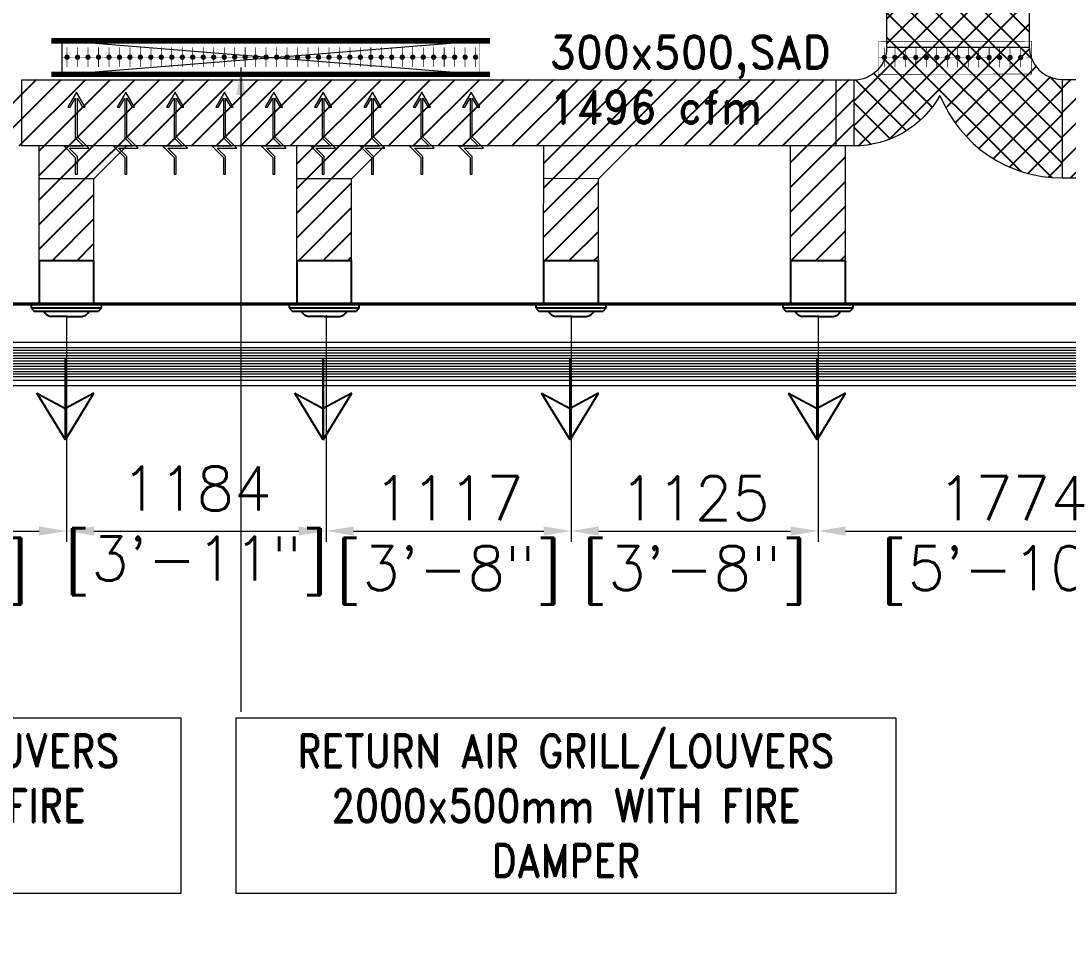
# Model space of a CAD drawing. Header units: millimetres. Extents: x -330573 to 5697, y 22061 to 198972.
# Drawn here: x -89667 to -84894, y 187681 to 191873 of the extents above; entities that cross this region are included whole.
import ezdxf

# ---------------------------------------------------------------- set-up
doc = ezdxf.new("R2010")
doc.units = ezdxf.units.MM
for name, color, linetype, lineweight in [('VL-AC-ACCOUSTIC INSULATION', 32, 'Continuous', 25), ('VL-AC-DAMPERS', 5, 'Continuous', 18), ('VL-AC-DIM', 20, 'Continuous', 25), ('VL-AC-RA_TEXT_50', 7, 'Continuous', 18), ('VL-AC-RAT', 1, 'Continuous', 5), ('VL-AC-SA', 6, 'Continuous', 5), ('VL-AC-SA_TEXT_50', 7, 'Continuous', 25), ('VL-AC-SAT', 72, 'Continuous', 25), ('VL-AC-WALL CUTOUT', 7, 'Continuous', 18), ('VL-FC', 21, 'Continuous', 18)]:
    doc.layers.add(name, color=color, linetype=linetype, lineweight=lineweight)
doc.styles.add('ROMANS', font='romans.shx', dxfattribs={"height": 200})
doc.styles.add('VOLTAS - ROMAND', font='romand.shx', dxfattribs={"width": 0.85})
doc.dimstyles.new('VL_DIM', dxfattribs={"dimscale": 1.25, "dimtxt": 200, "dimasz": 125, "dimexe": 50, "dimexo": 50, "dimgap": 50, "dimtad": 1, "dimdec": 0, "dimrnd": 1, "dimzin": 9, "dimdsep": 46, "dimtxsty": 'ROMANS', "dimcen": 0.09, "dimdle": 35, "dimclrd": 7, "dimclre": 7, "dimclrt": 7, "dimadec": 0, "dimazin": 0, "dimtfac": 1, "dimtdec": 0, "dimtmove": 2, "dimatfit": 3, "dimfxl": 1, "dimtolj": 1, "dimtzin": 0, "dimlwd": 15, "dimlwe": 15, "dimarcsym": 1})

# ---------------------------------------------------------------- blocks, each defined once
blk = doc.blocks.new('*U105')
at = {"color": 8}
for p, q in [((30, 66), (31571.2, 66)), ((30, 54), (31571.2, 54)), ((30, 42), (31571.2, 42)), ((30, 30), (31571.2, 30)), ((30, 18), (31571.2, 18)), ((30, 6), (31571.2, 6)), ((30, -6), (31571.2, -6)), ((30, -18), (31571.2, -18)), ((30, -30), (31571.2, -30)), ((30, -42), (31571.2, -42)), ((30, -54), (31571.2, -54))]:
    blk.add_line(p, q, dxfattribs=at)
for points in [[(5.2, 105), (5.3, -95), (31596.5, -95), (31596.4, 105)], [(30, 80), (30.1, -70), (31571.2, -70), (31571.2, 80)]]:
    blk.add_lwpolyline(points, close=True)
blk = doc.blocks.new('*D179')
at = {"layer": 'Defpoints', "color": 0, "transparency": 16777216}
for p in [(-90834, 190579.8), (-89459, 190579.8), (-89459, 189546.6)]:
    blk.add_point(p, dxfattribs=at)
at = {"layer": 'VL-AC-DIM', "color": 7, "lineweight": 15, "transparency": 16777216}
for p, q in [((-90834, 190529.8), (-90834, 189496.6)), ((-89459, 190529.8), (-89459, 189496.6)), ((-90709, 189546.6), (-89584, 189546.6))]:
    blk.add_line(p, q, dxfattribs=at)
at = {"layer": 'VL-AC-DIM', "color": 7, "transparency": 16777216}
for points in [[(-90709, 189567.4), (-90709, 189525.7), (-90834, 189546.6)], [(-89584, 189567.4), (-89584, 189525.7), (-89459, 189546.6)]]:
    blk.add_solid(points, dxfattribs=at)
at = {"layer": 'VL-AC-DIM', "color": 7, "transparency": 16777216, "char_height": 200, "attachment_point": 5, "style": 'ROMANS'}
for s, insert in [('\\A1;1375', (-90146.5, 189696.6)), ('\\A1;[4\'-6"]', (-90146.5, 189344.2))]:
    blk.add_mtext(s, dxfattribs=dict(at, insert=insert))
blk = doc.blocks.new('*D180')
at = {"layer": 'Defpoints', "color": 0, "transparency": 16777216}
for p in [(-89459, 190579.8), (-88275.3, 190581.8, 0), (-88275.3, 189546.6)]:
    blk.add_point(p, dxfattribs=at)
at = {"layer": 'VL-AC-DIM', "color": 7, "lineweight": 15, "transparency": 16777216}
for p, q in [((-89459, 190529.8), (-89459, 189496.6)), ((-88275.3, 190531.8), (-88275.3, 189496.6)), ((-89334, 189546.6), (-88400.3, 189546.6))]:
    blk.add_line(p, q, dxfattribs=at)
at = {"layer": 'VL-AC-DIM', "color": 7, "transparency": 16777216}
for points in [[(-89334, 189567.4), (-89334, 189525.7), (-89459, 189546.6)], [(-88400.3, 189567.4), (-88400.3, 189525.7), (-88275.3, 189546.6)]]:
    blk.add_solid(points, dxfattribs=at)
at = {"layer": 'VL-AC-DIM', "color": 7, "transparency": 16777216, "char_height": 200, "attachment_point": 5, "style": 'ROMANS'}
for s, insert in [('\\A1;1184', (-88867.1, 189740.3)), ('\\A1;[3\'-11"]', (-88867.1, 189387.9))]:
    blk.add_mtext(s, dxfattribs=dict(at, insert=insert))
blk = doc.blocks.new('*D181')
at = {"layer": 'Defpoints', "color": 0, "transparency": 16777216}
for p in [(-88275.3, 190581.8, 0), (-87158.6, 190579.9), (-87158.6, 189546.6)]:
    blk.add_point(p, dxfattribs=at)
at = {"layer": 'VL-AC-DIM', "color": 7, "lineweight": 15, "transparency": 16777216}
for p, q in [((-88275.3, 190531.8), (-88275.3, 189496.6)), ((-87158.6, 190529.9), (-87158.6, 189496.6)), ((-88150.3, 189546.6), (-87283.6, 189546.6))]:
    blk.add_line(p, q, dxfattribs=at)
at = {"layer": 'VL-AC-DIM', "color": 7, "transparency": 16777216}
for points in [[(-88150.3, 189567.4), (-88150.3, 189525.7), (-88275.3, 189546.6)], [(-87283.6, 189567.4), (-87283.6, 189525.7), (-87158.6, 189546.6)]]:
    blk.add_solid(points, dxfattribs=at)
at = {"layer": 'VL-AC-DIM', "color": 7, "transparency": 16777216, "char_height": 200, "attachment_point": 5, "style": 'ROMANS'}
for s, insert in [('\\A1;1117', (-87716.9, 189696.6)), ('\\A1;[3\'-8"]', (-87716.9, 189344.2))]:
    blk.add_mtext(s, dxfattribs=dict(at, insert=insert))
blk = doc.blocks.new('*D182')
at = {"layer": 'Defpoints', "color": 0, "transparency": 16777216}
for p in [(-87158.6, 190579.9), (-86033.2, 190579.8), (-86033.2, 189546.6)]:
    blk.add_point(p, dxfattribs=at)
at = {"layer": 'VL-AC-DIM', "color": 7, "lineweight": 15, "transparency": 16777216}
for p, q in [((-87158.6, 190529.9), (-87158.6, 189496.6)), ((-86033.2, 190529.8), (-86033.2, 189496.6)), ((-87033.6, 189546.6), (-86158.2, 189546.6))]:
    blk.add_line(p, q, dxfattribs=at)
at = {"layer": 'VL-AC-DIM', "color": 7, "transparency": 16777216}
for points in [[(-87033.6, 189567.4), (-87033.6, 189525.7), (-87158.6, 189546.6)], [(-86158.2, 189567.4), (-86158.2, 189525.7), (-86033.2, 189546.6)]]:
    blk.add_solid(points, dxfattribs=at)
at = {"layer": 'VL-AC-DIM', "color": 7, "transparency": 16777216, "char_height": 200, "attachment_point": 5, "style": 'ROMANS'}
for s, insert in [('\\A1;1125', (-86595.9, 189696.6)), ('\\A1;[3\'-8"]', (-86595.9, 189344.2))]:
    blk.add_mtext(s, dxfattribs=dict(at, insert=insert))
blk = doc.blocks.new('*D183')
at = {"layer": 'Defpoints', "color": 0, "transparency": 16777216}
for p in [(-86033.2, 190579.8), (-84259, 190579.8), (-84259, 189546.6)]:
    blk.add_point(p, dxfattribs=at)
at = {"layer": 'VL-AC-DIM', "color": 7, "lineweight": 15, "transparency": 16777216}
for p, q in [((-86033.2, 190529.8), (-86033.2, 189496.6)), ((-84259, 190529.8), (-84259, 189496.6)), ((-85908.2, 189546.6), (-84384, 189546.6))]:
    blk.add_line(p, q, dxfattribs=at)
at = {"layer": 'VL-AC-DIM', "color": 7, "transparency": 16777216}
for points in [[(-85908.2, 189567.4), (-85908.2, 189525.7), (-86033.2, 189546.6)], [(-84384, 189567.4), (-84384, 189525.7), (-84259, 189546.6)]]:
    blk.add_solid(points, dxfattribs=at)
at = {"layer": 'VL-AC-DIM', "color": 7, "transparency": 16777216, "char_height": 200, "attachment_point": 5, "style": 'ROMANS'}
for s, insert in [('\\A1;1774', (-85146.1, 189696.6)), ('\\A1;[5\'-10"]', (-85146.1, 189344.2))]:
    blk.add_mtext(s, dxfattribs=dict(at, insert=insert))
blk = doc.blocks.new('VL SA JET NOZZEL')
at = {"layer": 'VL-AC-SAT'}
for p, q in [((4.4, 562.5, 0), (-125.3, 349.6, 0)), ((4.4, 562.5, 0), (4.4, 191.9, 0)), ((4.4, 191.9, 0), (4.4, 562.5, 0)), ((4.4, 562.5, 0), (134.2, 349.6, 0)), ((4.4, 562.5, 0), (4.4, 191.9, 0)), ((4.4, 191.9, 0), (4.4, 562.5, 0)), ((-125.3, 349.6, 0), (4.4, 418.7, 0)), ((134.2, 349.6, 0), (4.4, 418.7, 0)), ((0, 0), (-70, 0)), ((0, 0), (70, 0)), ((-160, -40), (-146.6, -25)), ((160, -40), (-160, -40)), ((160, -40), (146.6, -25))]:
    blk.add_line(p, q, dxfattribs=at)
for points in [[(-160, -40), (-160, -55), (160, -55), (160, -40)], [(146.6, -25), (-146.6, -25)]]:
    blk.add_lwpolyline(points, dxfattribs=at)
at = {"layer": 'VL-AC-SAT', "elevation": 0}
blk.add_lwpolyline([(125, -255), (125, -55), (-125, -55), (-125, -255)], close=True, dxfattribs=at)
at = {"layer": 'VL-AC-SAT'}
for centre, start, end in [((-64.1, -42.5), 97.9087, 155.9574), ((64.1, -42.5), 24.0426, 82.0913)]:
    blk.add_arc(centre, 42.9, start, end, dxfattribs=at)

msp = doc.modelspace()

# ---------------------------------------------------------------- hatches: boundary and pattern name
at = {"layer": 'VL-AC-ACCOUSTIC INSULATION', "lineweight": -3}
h = msp.add_hatch(dxfattribs=at)
h.set_pattern_fill('ANSI37', color=256, scale=25)
h.paths.add_polyline_path([(-85070.6, 193654), (-85070.6, 194104), (-86070.6, 194104), (-85720.6, 193654)])
h.paths.add_polyline_path([(-85070.6, 193654), (-85720.6, 193654), (-85720.6, 191753), (-85070.5, 191753, -0.00647), (-85070.6, 191756.9)])
h.paths.add_polyline_path([(-85352.2, 193291.8), (-85577.2, 193291.8), (-85577.2, 193516.8), (-85352.2, 193516.8)], flags=16)
h.paths.add_polyline_path([(-85070.5, 191753), (-85720.6, 191753, -0.414272), (-85870.6, 191603), (-85870.6, 191603), (-85870.6, 191303, 0.271931), (-85477.5, 191533.8, 0.306562), (-84920.6, 191156.9), (-84920.6, 191606.9, -0.406654)])
at = {"layer": 'VL-AC-ACCOUSTIC INSULATION'}
h = msp.add_hatch(dxfattribs=at)
h.set_pattern_fill('ANSI31', color=8, scale=25)
h.set_pattern_definition([(45, (-79961.36, 1654.86), (-56.1266, 56.1266), [])])
h.paths.add_polyline_path([(-85870.6, 191606.9), (-85870.6, 191303), (-85908.6, 191303), (-85908.7, 190779.4), (-86158.7, 190779.4), (-86158.6, 191303), (-86884.7, 191303.1), (-87034, 191153.8), (-87034.1, 190779.9), (-87284.1, 190779.9), (-87284, 191303.2), (-88009.4, 191303.3), (-88159.4, 191153.4), (-88159.5, 190779.4), (-88409.5, 190779.5), (-88409.4, 191303.4), (-89184.5, 191303.5), (-89334.4, 191153.7), (-89334.5, 190779.8), (-89584.5, 190779.8), (-89584.4, 191303.6), (-90123.4, 191303.7), (-90123.4, 191606.9)])
edge = h.paths.add_edge_path()
edge.add_line((-84920.6, 191606.9), (-81510.9, 191606.9))
edge.add_line((-81510.9, 191606.9), (-80910.9, 191556.9))
edge.add_line((-80910.9, 191556.9), (-80816.6, 191556.9))
edge.add_arc((-80816.6, 191706.9), 150, 270, 360)
edge.add_line((-80666.6, 191706.9), (-80666.6, 192601.9))
edge.add_arc((-80116.6, 192601.9), 550, 90, 180, ccw=False)
edge.add_line((-80116.6, 193151.9), (-75318.2, 193151.9))
edge.add_line((-75318.2, 193151.9), (-75318.2, 192751.9))
edge.add_line((-75318.2, 192751.9), (-75543.2, 192751.9))
edge.add_line((-75543.2, 192751.9), (-75543.2, 189772.8))
edge.add_line((-75543.2, 189772.8), (-75993.2, 189772.8))
edge.add_line((-75993.2, 189772.8), (-75993.2, 192601.9))
edge.add_line((-75993.2, 192601.9), (-76143.2, 192751.9))
edge.add_line((-76143.2, 192751.9), (-78227.5, 192751.9))
edge.add_line((-78227.5, 192751.9), (-78227.5, 189772.8))
edge.add_line((-78227.5, 189772.8), (-78677.5, 189772.8))
edge.add_line((-78677.5, 189772.8), (-78677.5, 192601.9))
edge.add_line((-78677.5, 192601.9), (-78827.5, 192751.9))
edge.add_line((-78827.5, 192751.9), (-80116.6, 192751.9))
edge.add_arc((-80116.6, 192601.9), 150, 90, 180)
edge.add_line((-80266.6, 192601.9), (-80266.6, 191706.9))
edge.add_arc((-80816.6, 191706.9), 550, -90, 0, ccw=False)
edge.add_line((-80816.6, 191156.9), (-80910.9, 191156.9))
edge.add_line((-80910.9, 191156.9), (-81510.9, 191156.9))
edge.add_line((-81510.9, 191156.9), (-81584.5, 191156.9))
edge.add_line((-81584.5, 191156.9), (-81584.5, 190779.5))
edge.add_line((-81584.5, 190779.5), (-81834.5, 190779.5))
edge.add_line((-81834.5, 190779.5), (-81834.4, 191006.8))
edge.add_line((-81834.4, 191006.8), (-81984.5, 191156.9))
edge.add_line((-81984.5, 191156.9), (-82859.5, 191156.9))
edge.add_line((-82859.5, 191156.9), (-82859.5, 190779.8))
edge.add_line((-82859.5, 190779.8), (-83109.5, 190779.8))
edge.add_line((-83109.5, 190779.8), (-83109.4, 191006.8))
edge.add_line((-83109.4, 191006.8), (-83259.5, 191156.9))
edge.add_line((-83259.5, 191156.9), (-84134.5, 191156.9))
edge.add_line((-84134.5, 191156.9), (-84134.5, 190780.1))
edge.add_line((-84134.5, 190780.1), (-84384.5, 190780.1))
edge.add_line((-84384.5, 190780.1), (-84384.4, 191006.8))
edge.add_line((-84384.4, 191006.8), (-84534.5, 191156.9))
edge.add_line((-84534.5, 191156.9), (-84920.6, 191156.9))
edge.add_line((-84920.6, 191156.9), (-84920.6, 191606.9))

# ---------------------------------------------------------------- linework, layer by layer
at = {"layer": 'VL-AC-DAMPERS'}
for p, q in [((-89460.8, 191707.9), (-89456.6, 191707.9)), ((-89413, 191707.9), (-89408.8, 191707.8)), ((-89269.8, 191707.9), (-89265.6, 191707.9)), ((-89078.8, 191708), (-89074.6, 191708)), ((-88887.8, 191708), (-88883.6, 191708)), ((-88792.3, 191707.9), (-88788.1, 191707.9)), ((-88744.6, 191707.9), (-88740.3, 191707.9)), ((-88601.3, 191707.9), (-88597.1, 191707.9)), ((-88362.6, 191707.9), (-88358.4, 191707.9)), ((-88267.1, 191707.8), (-88262.9, 191707.8)), ((-88219.3, 191707.8), (-88215.1, 191707.8)), ((-88076.1, 191707.8), (-88071.9, 191707.8)), ((-87885.1, 191708), (-87880.9, 191708)), ((-87694.1, 191708), (-87689.9, 191708)), ((-87598.6, 191707.9), (-87594.4, 191707.9)), ((-85639.5, 191706.7, 0), (-85635.3, 191706.7, 0)), ((-85544, 191706.6, 0), (-85539.8, 191706.6, 0)), ((-85496.3, 191706.5, 0), (-85492.1, 191706.5, 0)), ((-85353.1, 191706.6, 0), (-85348.8, 191706.5, 0)), ((-85114.3, 191706.6, 0), (-85110.1, 191706.6, 0))]:
    msp.add_line(p, q, dxfattribs=at)
at = {"layer": 'VL-AC-DAMPERS', "const_width": 2.55}
msp.add_lwpolyline([(-89478.6, 191631.2), (-87578, 191632.3), (-87577.9, 191782.1), (-89478.6, 191781)], close=True, dxfattribs=at)
at = {"layer": 'VL-AC-DAMPERS'}
for points, const_width in [([(-89456.5, 191752.9), (-89456.6, 191662.7)], 3.18), ([(-89408.8, 191752.9), (-89408.8, 191662.6)], 3.18), ([(-89361.1, 191752.9), (-89361.1, 191662.6)], 3.18), ([(-89313.3, 191752.9), (-89313.3, 191662.6)], 3.18), ([(-89265.6, 191752.9), (-89265.6, 191662.6)], 3.18), ([(-89217.8, 191752.9), (-89217.8, 191662.6)], 3.18), ([(-89170.1, 191752.9), (-89170.1, 191662.6)], 3.18), ([(-89122.3, 191752.9), (-89122.3, 191662.6)], 3.18), ([(-89074.6, 191753), (-89074.6, 191662.8)], 3.18), ([(-89026.8, 191753), (-89026.8, 191662.8)], 3.18), ([(-88979.1, 191753), (-88979.1, 191662.8)], 3.18), ([(-88931.3, 191753), (-88931.3, 191662.8)], 3.18), ([(-88883.6, 191753), (-88883.6, 191662.8)], 3.18), ([(-88835.8, 191753), (-88835.8, 191662.8)], 3.18), ([(-88788.1, 191752.9), (-88788.1, 191662.7)], 3.18), ([(-88740.3, 191752.9), (-88740.3, 191662.7)], 3.18), ([(-88692.6, 191752.9), (-88692.6, 191662.7)], 3.18), ([(-88644.8, 191752.9), (-88644.8, 191662.7)], 3.18), ([(-88597.1, 191752.9), (-88597.1, 191662.7)], 3.18), ([(-88549.3, 191752.9), (-88549.4, 191662.7)], 3.18), ([(-88501.6, 191752.9), (-88501.6, 191662.7)], 3.18), ([(-88453.8, 191752.9), (-88453.9, 191662.7)], 3.18), ([(-88406.1, 191752.9), (-88406.1, 191662.7)], 3.18), ([(-88358.3, 191752.9), (-88358.4, 191662.7)], 3.18), ([(-88310.6, 191752.9), (-88310.6, 191662.7)], 3.18), ([(-88262.9, 191752.8), (-88262.9, 191662.6)], 3.18), ([(-88215.1, 191752.8), (-88215.1, 191662.6)], 3.18), ([(-88167.4, 191752.8), (-88167.4, 191662.6)], 3.18), ([(-88119.6, 191752.8), (-88119.6, 191662.6)], 3.18), ([(-88071.9, 191752.8), (-88071.9, 191662.6)], 3.18), ([(-88024.1, 191752.8), (-88024.1, 191662.6)], 3.18), ([(-87976.4, 191752.8), (-87976.4, 191662.6)], 3.18), ([(-87928.6, 191752.8), (-87928.6, 191662.6)], 3.18), ([(-87880.9, 191753), (-87880.9, 191662.8)], 3.18), ([(-87833.1, 191753), (-87833.1, 191662.7)], 3.18), ([(-87785.4, 191753), (-87785.4, 191662.7)], 3.18), ([(-87737.6, 191753), (-87737.6, 191662.7)], 3.18), ([(-87689.9, 191753), (-87689.9, 191662.8)], 3.18), ([(-87642.1, 191753), (-87642.1, 191662.8)], 3.18), ([(-87594.4, 191752.9), (-87594.4, 191662.6)], 3.18), ([(-89478.6, 191706.1), (-87577.9, 191707.2)], 1.27)]:
    msp.add_lwpolyline(points, dxfattribs=dict(at, const_width=const_width))
at = {"layer": 'VL-AC-DAMPERS', "const_width": 2.55, "elevation": 0}
msp.add_lwpolyline([(-85759.2, 191629.9), (-85059.4, 191631), (-85059.4, 191780.8), (-85759.2, 191779.7)], close=True, dxfattribs=at)
at = {"layer": 'VL-AC-DAMPERS', "elevation": 0}
for points, const_width in [([(-85730.8, 191751.7), (-85730.8, 191661.5)], 3.18), ([(-85683, 191751.7), (-85683.1, 191661.5)], 3.18), ([(-85635.3, 191751.7), (-85635.3, 191661.5)], 3.18), ([(-85587.5, 191751.7), (-85587.6, 191661.5)], 3.18), ([(-85539.8, 191751.6), (-85539.8, 191661.4)], 3.18), ([(-85492.1, 191751.6), (-85492.1, 191661.3)], 3.18), ([(-85444.3, 191751.6), (-85444.3, 191661.3)], 3.18), ([(-85396.6, 191751.6), (-85396.6, 191661.3)], 3.18), ([(-85348.8, 191751.6), (-85348.8, 191661.3)], 3.18), ([(-85301.1, 191751.6), (-85301.1, 191661.3)], 3.18), ([(-85253.3, 191751.6), (-85253.3, 191661.3)], 3.18), ([(-85205.6, 191751.6), (-85205.6, 191661.3)], 3.18), ([(-85157.8, 191751.6), (-85157.8, 191661.3)], 3.18), ([(-85110.1, 191751.6), (-85110.1, 191661.3)], 3.18), ([(-85759.2, 191704.8), (-85059.4, 191705.9)], 1.27)]:
    msp.add_lwpolyline(points, dxfattribs=dict(at, const_width=const_width))
at = {"layer": 'VL-AC-DAMPERS', "const_width": 12.2}
for points in [[(-89456.6, 191713.8, -1), (-89456.6, 191701.9, -1), (-89456.6, 191713.8, 1)], [(-89408.8, 191713.8, -1), (-89408.8, 191701.9, -1), (-89408.8, 191713.8, 1)], [(-89361.1, 191713.8, -1), (-89361.1, 191701.9, -1), (-89361.1, 191713.8, 1)], [(-89313.3, 191713.8, -1), (-89313.3, 191701.9, -1), (-89313.3, 191713.8, 1)], [(-89265.6, 191713.8, -1), (-89265.6, 191701.9, -1), (-89265.6, 191713.8, 1)], [(-89217.8, 191713.8, -1), (-89217.8, 191701.9, -1), (-89217.8, 191713.8, 1)], [(-89170.1, 191713.8, -1), (-89170.1, 191701.9, -1), (-89170.1, 191713.8, 1)], [(-89122.3, 191713.8, -1), (-89122.3, 191701.9, -1), (-89122.3, 191713.8, 1)], [(-89074.6, 191714, -1), (-89074.6, 191702, -1), (-89074.6, 191714, 1)], [(-89026.8, 191714, -1), (-89026.8, 191702, -1), (-89026.8, 191714, 1)], [(-88979.1, 191714, -1), (-88979.1, 191702, -1), (-88979.1, 191714, 1)], [(-88931.3, 191714, -1), (-88931.3, 191702, -1), (-88931.3, 191714, 1)], [(-88883.6, 191714, -1), (-88883.6, 191702, -1), (-88883.6, 191714, 1)], [(-88835.8, 191714, -1), (-88835.8, 191702, -1), (-88835.8, 191714, 1)], [(-88788.1, 191713.9, -1), (-88788.1, 191701.9, -1), (-88788.1, 191713.9, 1)], [(-88740.3, 191713.9, -1), (-88740.3, 191701.9, -1), (-88740.3, 191713.9, 1)], [(-88692.6, 191713.9, -1), (-88692.6, 191701.9, -1), (-88692.6, 191713.9, 1)], [(-88644.8, 191713.9, -1), (-88644.8, 191701.9, -1), (-88644.8, 191713.9, 1)], [(-88597.1, 191713.9, -1), (-88597.1, 191701.9, -1), (-88597.1, 191713.9, 1)], [(-88549.3, 191713.9, -1), (-88549.3, 191701.9, -1), (-88549.3, 191713.9, 1)], [(-88501.6, 191713.9, -1), (-88501.6, 191701.9, -1), (-88501.6, 191713.9, 1)], [(-88453.8, 191713.9, -1), (-88453.8, 191701.9, -1), (-88453.8, 191713.9, 1)], [(-88406.1, 191713.9, -1), (-88406.1, 191701.9, -1), (-88406.1, 191713.9, 1)], [(-88358.4, 191713.9, -1), (-88358.4, 191701.9, -1), (-88358.4, 191713.9, 1)], [(-88310.6, 191713.9, -1), (-88310.6, 191701.9, -1), (-88310.6, 191713.9, 1)], [(-88262.9, 191713.8, -1), (-88262.9, 191701.8, -1), (-88262.9, 191713.8, 1)], [(-88215.1, 191713.8, -1), (-88215.1, 191701.8, -1), (-88215.1, 191713.8, 1)], [(-88167.4, 191713.8, -1), (-88167.4, 191701.8, -1), (-88167.4, 191713.8, 1)], [(-88119.6, 191713.8, -1), (-88119.6, 191701.8, -1), (-88119.6, 191713.8, 1)], [(-88071.9, 191713.8, -1), (-88071.9, 191701.8, -1), (-88071.9, 191713.8, 1)], [(-88024.1, 191713.8, -1), (-88024.1, 191701.8, -1), (-88024.1, 191713.8, 1)], [(-87976.4, 191713.8, -1), (-87976.4, 191701.8, -1), (-87976.4, 191713.8, 1)], [(-87928.6, 191713.8, -1), (-87928.6, 191701.8, -1), (-87928.6, 191713.8, 1)], [(-87880.9, 191713.9, -1), (-87880.9, 191702, -1), (-87880.9, 191713.9, 1)], [(-87833.1, 191713.9, -1), (-87833.1, 191702, -1), (-87833.1, 191713.9, 1)], [(-87785.4, 191713.9, -1), (-87785.4, 191702, -1), (-87785.4, 191713.9, 1)], [(-87737.6, 191713.9, -1), (-87737.6, 191702, -1), (-87737.6, 191713.9, 1)], [(-87689.9, 191713.9, -1), (-87689.9, 191702, -1), (-87689.9, 191713.9, 1)], [(-87642.1, 191713.9, -1), (-87642.1, 191702, -1), (-87642.1, 191713.9, 1)], [(-87594.4, 191713.8, -1), (-87594.4, 191701.9, -1), (-87594.4, 191713.8, 1)]]:
    msp.add_lwpolyline(points, format="xyb", dxfattribs=at)
at = {"layer": 'VL-AC-DAMPERS', "const_width": 12.2, "elevation": 0}
for points in [[(-85730.8, 191712.6, -1), (-85730.8, 191700.7, -1), (-85730.8, 191712.6, 1)], [(-85683.1, 191712.6, -1), (-85683.1, 191700.7, -1), (-85683.1, 191712.6, 1)], [(-85635.3, 191712.6, -1), (-85635.3, 191700.7, -1), (-85635.3, 191712.6, 1)], [(-85587.6, 191712.6, -1), (-85587.6, 191700.7, -1), (-85587.6, 191712.6, 1)], [(-85539.8, 191712.5, -1), (-85539.8, 191700.6, -1), (-85539.8, 191712.5, 1)], [(-85492.1, 191712.5, -1), (-85492.1, 191700.6, -1), (-85492.1, 191712.5, 1)], [(-85444.3, 191712.5, -1), (-85444.3, 191700.6, -1), (-85444.3, 191712.5, 1)], [(-85396.6, 191712.5, -1), (-85396.6, 191700.6, -1), (-85396.6, 191712.5, 1)], [(-85348.8, 191712.5, -1), (-85348.8, 191700.6, -1), (-85348.8, 191712.5, 1)], [(-85301.1, 191712.5, -1), (-85301.1, 191700.6, -1), (-85301.1, 191712.5, 1)], [(-85253.3, 191712.5, -1), (-85253.3, 191700.6, -1), (-85253.3, 191712.5, 1)], [(-85205.6, 191712.5, -1), (-85205.6, 191700.6, -1), (-85205.6, 191712.5, 1)], [(-85157.8, 191712.5, -1), (-85157.8, 191700.6, -1), (-85157.8, 191712.5, 1)], [(-85110.1, 191712.5, -1), (-85110.1, 191700.6, -1), (-85110.1, 191712.5, 1)]]:
    msp.add_lwpolyline(points, format="xyb", dxfattribs=at)
at = {"layer": 'VL-AC-RAT', "const_width": 25, "elevation": 0}
msp.add_lwpolyline([(-87528.6, 191782.6), (-89528.8, 191782.7)], dxfattribs=at)
at = {"layer": 'VL-AC-RAT', "const_width": 25}
msp.add_lwpolyline([(-89528.4, 191629.5), (-87528.2, 191629.4)], dxfattribs=at)
at = {"layer": 'VL-AC-RAT', "elevation": 0}
for points in [[(-89418.9, 191521.6), (-89418.9, 191340), (-89381.1, 191302.3), (-89470.1, 191302.3), (-89418.9, 191251), (-89418.9, 191173.9), (-89409.4, 191173.9), (-89409.4, 191255), (-89447.1, 191292.7), (-89358.1, 191292.7), (-89409.4, 191344), (-89409.4, 191521.6), (-89385.5, 191480.3), (-89374.5, 191480.3), (-89414.1, 191548.9), (-89453.7, 191480.3), (-89442.7, 191480.3)], [(-89193.9, 191521.6), (-89193.9, 191340), (-89156.1, 191302.3), (-89245.1, 191302.3), (-89193.9, 191251), (-89193.9, 191173.9), (-89184.4, 191173.9), (-89184.4, 191255), (-89222.1, 191292.7), (-89133.1, 191292.7), (-89184.4, 191344), (-89184.4, 191521.6), (-89160.5, 191480.3), (-89149.5, 191480.3), (-89189.1, 191548.9), (-89228.7, 191480.3), (-89217.7, 191480.3)], [(-88968.9, 191521.6), (-88968.9, 191340), (-88931.1, 191302.3), (-89020.1, 191302.3), (-88968.9, 191251), (-88968.9, 191173.9), (-88959.4, 191173.9), (-88959.4, 191255), (-88997.1, 191292.7), (-88908.1, 191292.7), (-88959.4, 191344), (-88959.4, 191521.6), (-88935.5, 191480.3), (-88924.5, 191480.3), (-88964.1, 191548.9), (-89003.7, 191480.3), (-88992.7, 191480.3)], [(-88743.9, 191521.6), (-88743.9, 191340), (-88706.1, 191302.3), (-88795.1, 191302.3), (-88743.9, 191251), (-88743.9, 191173.9), (-88734.4, 191173.9), (-88734.4, 191255), (-88772.1, 191292.7), (-88683.1, 191292.7), (-88734.4, 191344), (-88734.4, 191521.6), (-88710.5, 191480.3), (-88699.5, 191480.3), (-88739.1, 191548.9), (-88778.7, 191480.3), (-88767.7, 191480.3)], [(-88518.9, 191521.6), (-88518.9, 191340), (-88481.1, 191302.3), (-88570.1, 191302.3), (-88518.9, 191251), (-88518.9, 191173.9), (-88509.4, 191173.9), (-88509.4, 191255), (-88547.1, 191292.7), (-88458.1, 191292.7), (-88509.4, 191344), (-88509.4, 191521.6), (-88485.5, 191480.3), (-88474.5, 191480.3), (-88514.1, 191548.9), (-88553.7, 191480.3), (-88542.7, 191480.3)], [(-88293.9, 191521.6), (-88293.9, 191340), (-88256.1, 191302.3), (-88345.1, 191302.3), (-88293.9, 191251), (-88293.9, 191173.9), (-88284.4, 191173.9), (-88284.4, 191255), (-88322.1, 191292.7), (-88233.1, 191292.7), (-88284.4, 191344), (-88284.4, 191521.6), (-88260.5, 191480.3), (-88249.5, 191480.3), (-88289.1, 191548.9), (-88328.7, 191480.3), (-88317.7, 191480.3)], [(-88068.9, 191521.6), (-88068.9, 191340), (-88031.1, 191302.3), (-88120.1, 191302.3), (-88068.9, 191251), (-88068.9, 191173.9), (-88059.4, 191173.9), (-88059.4, 191255), (-88097.1, 191292.7), (-88008.1, 191292.7), (-88059.4, 191344), (-88059.4, 191521.6), (-88035.5, 191480.3), (-88024.5, 191480.3), (-88064.1, 191548.9), (-88103.7, 191480.3), (-88092.7, 191480.3)], [(-87843.9, 191521.6), (-87843.9, 191340), (-87806.1, 191302.3), (-87895.1, 191302.3), (-87843.9, 191251), (-87843.9, 191173.9), (-87834.4, 191173.9), (-87834.4, 191255), (-87872.1, 191292.7), (-87783.1, 191292.7), (-87834.4, 191344), (-87834.4, 191521.6), (-87810.5, 191480.3), (-87799.5, 191480.3), (-87839.1, 191548.9), (-87878.7, 191480.3), (-87867.7, 191480.3)], [(-87618.9, 191521.6), (-87618.9, 191340), (-87581.1, 191302.3), (-87670.1, 191302.3), (-87618.9, 191251), (-87618.9, 191173.9), (-87609.4, 191173.9), (-87609.4, 191255), (-87647.1, 191292.7), (-87558.1, 191292.7), (-87609.4, 191344), (-87609.4, 191521.6), (-87585.5, 191480.3), (-87574.5, 191480.3), (-87614.1, 191548.9), (-87653.7, 191480.3), (-87642.7, 191480.3)]]:
    msp.add_lwpolyline(points, close=True, dxfattribs=at)
at = {"layer": 'VL-AC-SA'}
for points in [[(-85720.6, 193654), (-85720.6, 191753, -0.414272), (-85870.6, 191603), (-89663.9, 191603.7)], [(-85070.6, 193654), (-85070.6, 191756.9, 0.414214), (-84920.6, 191606.9), (-81510.9, 191606.9)], [(-85477.5, 191533.8, -0.271985), (-85870.6, 191303), (-89663.9, 191303.7)], [(-85477.5, 191533.8, 0.306562), (-84920.6, 191156.9), (-81510.9, 191156.9)]]:
    msp.add_lwpolyline(points, format="xyb", dxfattribs=at)
for points in [[(-85720.6, 191753), (-85070.6, 191753)], [(-89663.9, 191603.7), (-89663.9, 191303.7)], [(-85952.4, 191603), (-85952.4, 191303)], [(-85870.6, 191603), (-85870.6, 191303)], [(-84920.6, 191606.9), (-84920.6, 191156.9)], [(-89584.5, 190779.8), (-89584.4, 191303.7)], [(-89334.4, 191153.7), (-89184.4, 191303.7)], [(-88409.5, 190779.5), (-88409.4, 191303.4)], [(-88159.4, 191153.4), (-88009.4, 191303.4)], [(-87284.1, 190779.9), (-87284, 191303.9)], [(-87034, 191153.8), (-86884, 191303.8)], [(-86158.7, 190779.4), (-86158.6, 191303)], [(-85908.7, 190780.1), (-85908.6, 191303)], [(-89334.4, 191153.7), (-89584.4, 191153.7)], [(-89334.5, 190779.8), (-89334.4, 191153.7)], [(-88159.4, 191153.4), (-88409.4, 191153.4)], [(-88159.5, 190779.5), (-88159.4, 191153.4)], [(-87034, 191153.8), (-87284, 191153.9)], [(-87034.1, 190779.9), (-87034, 191153.8)]]:
    msp.add_lwpolyline(points, dxfattribs=at)
at = {"layer": 'VL-AC-WALL CUTOUT', "linetype": 'ByBlock', "ltscale": 90}
for points in [[(-89478.4, 191629.5), (-89478.8, 191782.7)], [(-87579, 191629.5), (-89478.8, 191782.7)], [(-89478.4, 191629.5), (-89478.8, 191782.7)]]:
    msp.add_lwpolyline(points, dxfattribs=at)
at = {"layer": 'VL-AC-WALL CUTOUT', "linetype": 'ByBlock', "ltscale": 90, "elevation": 0}
msp.add_lwpolyline([(-89478.8, 191628.7), (-87578.6, 191782.7)], dxfattribs=at)

# ---------------------------------------------------------------- block references
at = {"layer": 'VL-AC-RAT', "xscale": -1}
msp.add_blockref('*U105', (-79807.2, 190303.5), dxfattribs=at)
at = {"layer": 'VL-AC-SAT', "rotation": 180}
for p in [(-89459.5, 190524.8, 0), (-88284.5, 190524.8, 0), (-87159.1, 190524.8, 0), (-86033.7, 190524.8, 0)]:
    msp.add_blockref('VL SA JET NOZZEL', p, dxfattribs=at)

# ---------------------------------------------------------------- texts
at = {"layer": 'VL-AC-RA_TEXT_50', "insert": (-87182.4, 188293.9), "char_height": 150, "width": 2857.004, "attachment_point": 5, "style": 'VOLTAS - ROMAND', "bg_fill": 19, "box_fill_scale": 1.5, "bg_fill_color": 256, "bg_fill_transparency": 0}
msp.add_mtext('RETURN AIR GRILL/LOUVERS 2000x500mm WITH FIRE DAMPER', dxfattribs=at)
at = {"layer": 'VL-AC-SA_TEXT_50', "insert": (-87258, 191805.9, 166161.6), "char_height": 150, "width": 1964.598, "attachment_point": 1, "style": 'VOLTAS - ROMAND'}
msp.add_mtext('\\pxql;{\\W0.95;300x500,SAD\\P1496 cfm}', dxfattribs=at)

# ---------------------------------------------------------------- dimensions: what is measured, and where the dimension line sits
at = {"layer": 'VL-AC-DIM'}
for base, p1, p2, picture, middle in [((-89459, 189546.6), (-90834, 190579.8), (-89459, 190579.8), '*D179', (-90146.5, 189546.6)), ((-84259, 189546.6), (-86033.2, 190579.8), (-84259, 190579.8), '*D183', (-85146.1, 189546.6))]:
    dim = msp.add_linear_dim(base=base, p1=p1, p2=p2, dimstyle='VL_DIM', override={"dimscale": 1, "dimpost": '\\X'}, dxfattribs=at)
    dim.commit()
    dim.dimension.update_dxf_attribs({"geometry": picture, "text_midpoint": middle})
for base, p1, p2, picture, middle in [((-88275.3, 189546.6), (-89459, 190579.8), (-88275.3, 190581.8, 0), '*D180', (-88867.1, 189590.3)), ((-87158.6, 189546.6), (-88275.3, 190581.8, 0), (-87158.6, 190579.9), '*D181', (-87716.9, 189546.6)), ((-86033.2, 189546.6), (-87158.6, 190579.9), (-86033.2, 190579.8), '*D182', (-86595.9, 189546.6))]:
    dim = msp.add_linear_dim(base=base, p1=p1, p2=p2, dimstyle='VL_DIM', override={"dimscale": 1, "dimpost": '\\X'}, dxfattribs=at)
    dim.commit()
    dim.dimension.update_dxf_attribs({"geometry": picture, "text_midpoint": middle, "dimtype": 160})

# ---------------------------------------------------------------- leaders
at = {"layer": 'VL-AC-SA_TEXT_50'}
msp.add_leader([(-88664.3, 191660.8), (-88664.3, 188722.5)], dimstyle='VL_DIM', override={"dimscale": 1, "dimgap": 50, "dimtad": 0}, dxfattribs=at)

# ---------------------------------------------------------------- next in the draw order: linework, layer by layer
at = {"layer": 'VL-FC', "const_width": 15}
msp.add_lwpolyline([(-74570.9, 171091.9), (-77200.7, 171091.9), (-77200.7, 170501.3), (-109889.9, 170501.3), (-109889.9, 171091.9), (-111960.9, 171091.9), (-111961.4, 190581.8), (-78805.9, 190581.8), (-78805.9, 188901.9)], dxfattribs=at)

# ---------------------------------------------------------------- next in the draw order: texts
at = {"layer": 'VL-AC-RA_TEXT_50', "insert": (-90441.9, 188293.9), "char_height": 150, "width": 2857.004, "attachment_point": 5, "style": 'VOLTAS - ROMAND', "bg_fill": 19, "box_fill_scale": 1.5, "bg_fill_color": 256, "bg_fill_transparency": 0}
msp.add_mtext('RETURN AIR GRILL/LOUVERS 3000x500mm WITH FIRE DAMPER', dxfattribs=at)

doc.saveas('drawing.dxf')
